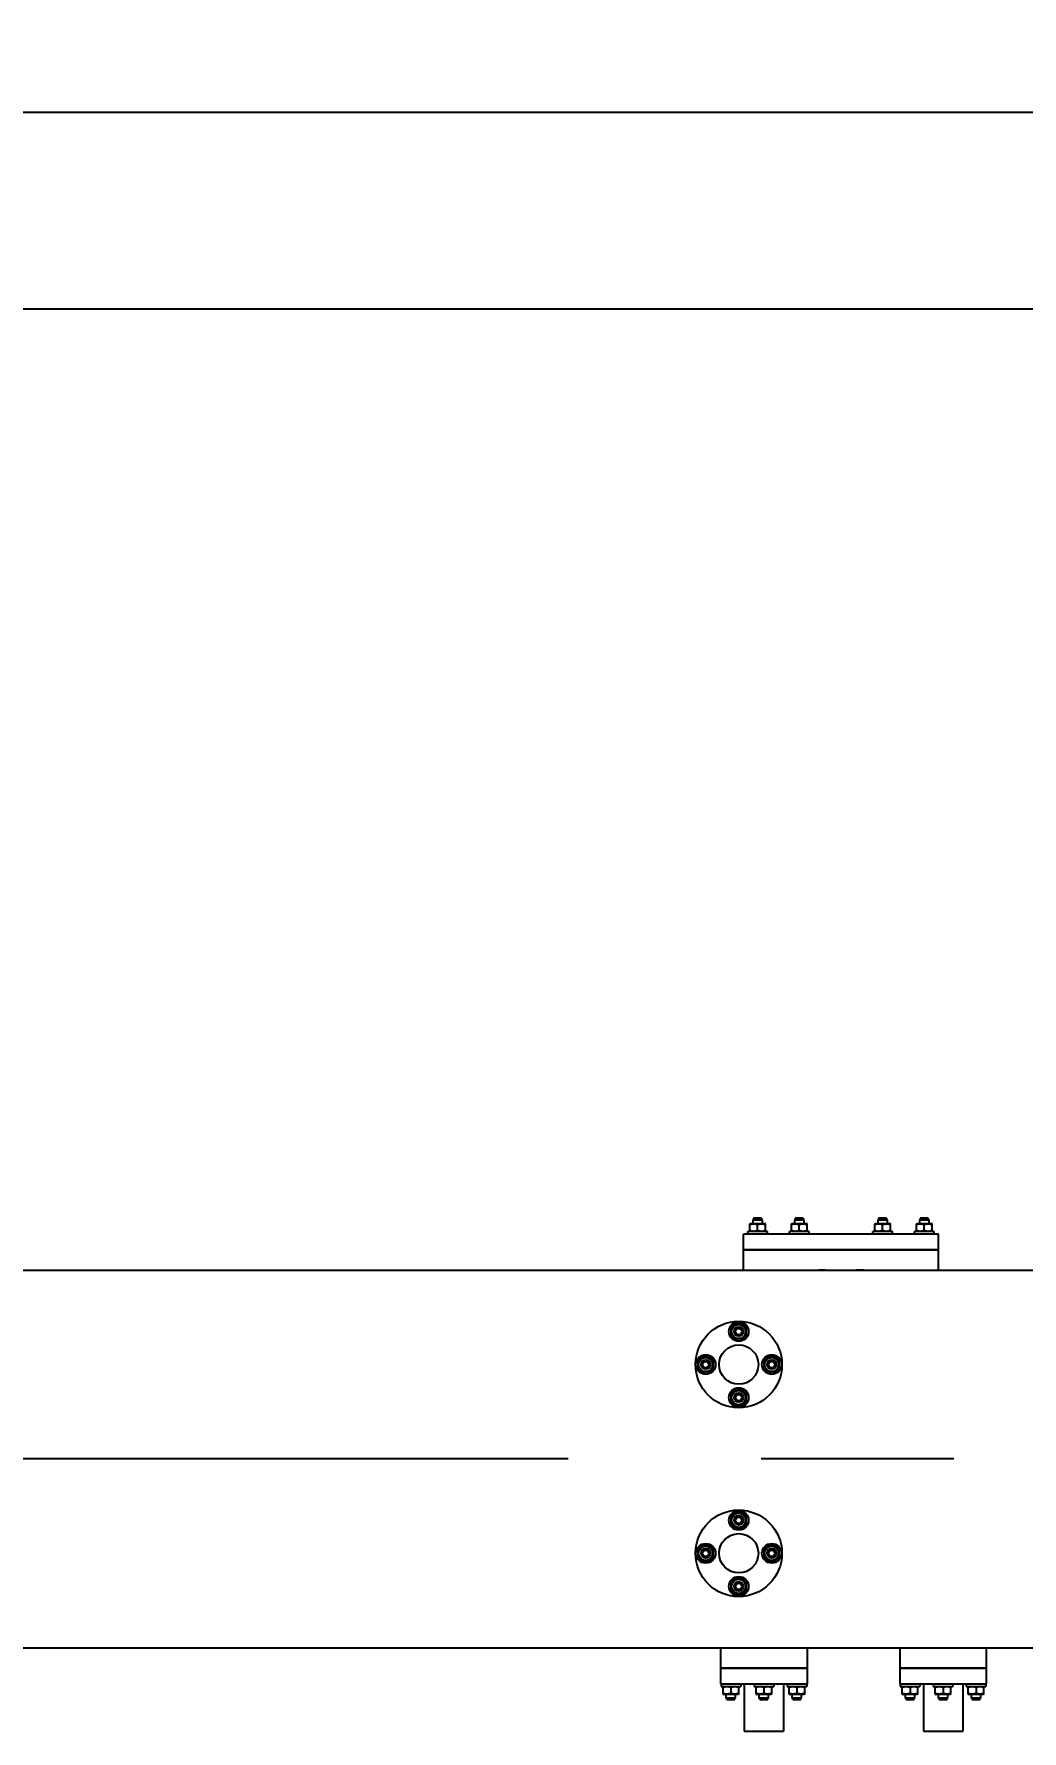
# Model space of a CAD drawing. Header units: millimetres. Extents: x 0 to 1189, y 0 to 841.
# Drawn here: x 611.87 to 637.01, y 692.27 to 735.43 of the extents above; entities that cross this region are included whole.
import ezdxf

# ---------------------------------------------------------------- set-up
doc = ezdxf.new("R2010")
doc.units = ezdxf.units.MM
doc.header["$LTSCALE"] = 65.395
doc.linetypes.add('CENTER', pattern=[0.6, 0.375, -0.075, 0.075, -0.075])
doc.layers.get('0').update_dxf_attribs({"linetype": 'CONTINUOUS'})
for name, color, linetype in [('ALL_AXIS', 7, 'CONTINUOUS'), ('ALL_CHAMFER', 7, 'CONTINUOUS'), ('ALL_DIMENSIONS', 7, 'CONTINUOUS'), ('ALL_ROUND', 7, 'CONTINUOUS')]:
    doc.layers.add(name, color=color, linetype=linetype)
doc.styles.get("Standard").update_dxf_attribs({"font": 'txt', "width": 0.7})
doc.dimstyles.new('DIMSTYLE_2', dxfattribs={"dimtxt": 3.5, "dimasz": 3, "dimexe": 0.18, "dimexo": 0.0625, "dimgap": 0.09, "dimtad": 1, "dimlfac": 25, "dimdsep": 46, "dimtxsty": 'STANDARD', "dimblk": '_FILLED', "dimblk1": '_FILLED', "dimblk2": '_FILLED', "dimcen": 0.09, "dimadec": 0, "dimazin": 0, "dimtp": 2, "dimtm": 2, "dimtfac": 1, "dimtofl": 0, "dimtmove": 0, "dimatfit": 3, "dimldrblk": '_FILLED', "dimfxl": 1, "dimtolj": 1, "dimarcsym": 0})

# ---------------------------------------------------------------- blocks, each defined once
blk = doc.blocks.new('_FILLED')
at = {"color": 0, "linetype": 'BYBLOCK'}
blk.add_solid([(0, 0), (-1, 0.167), (-1, -0.167)], dxfattribs=at)
blk = doc.blocks.new('*D1')
at = {"layer": 'ALL_DIMENSIONS', "color": 2, "linetype": 'CONTINUOUS'}
for p, q in [((111.762, 705.039), (111.762, 735.427)), ((976.89, 705.039), (976.89, 735.427)), ((111.762, 733.427), (544.326, 733.427)), ((976.89, 733.427), (544.326, 733.427))]:
    blk.add_line(p, q, dxfattribs=at)
at = {"layer": 'ALL_DIMENSIONS', "color": 2, "linetype": 'CONTINUOUS', "xscale": 3, "yscale": 3, "zscale": 3, "rotation": 180}
blk.add_blockref('_FILLED', (111.762, 733.427), dxfattribs=at)
at = {"layer": 'ALL_DIMENSIONS', "color": 2, "linetype": 'CONTINUOUS', "xscale": 3, "yscale": 3, "zscale": 3}
blk.add_blockref('_FILLED', (976.89, 733.427), dxfattribs=at)
blk = doc.blocks.new('*D5')
at = {"layer": 'ALL_DIMENSIONS', "color": 2, "linetype": 'CONTINUOUS'}
for p, q in [((452.402, 694.115), (452.402, 730.427)), ((692.402, 694.115), (692.402, 730.427)), ((452.402, 728.427), (572.402, 728.427)), ((692.402, 728.427), (572.402, 728.427))]:
    blk.add_line(p, q, dxfattribs=at)
at = {"layer": 'ALL_DIMENSIONS', "color": 2, "linetype": 'CONTINUOUS', "xscale": 3, "yscale": 3, "zscale": 3, "rotation": 180}
blk.add_blockref('_FILLED', (452.402, 728.427), dxfattribs=at)
at = {"layer": 'ALL_DIMENSIONS', "color": 2, "linetype": 'CONTINUOUS', "xscale": 3, "yscale": 3, "zscale": 3}
blk.add_blockref('_FILLED', (692.402, 728.427), dxfattribs=at)

msp = doc.modelspace()

# ---------------------------------------------------------------- linework, layer by layer
at = {"color": 7, "linetype": 'CONTINUOUS'}
for p, q in [((630.38443807, 705.30712965), (630.17907908, 705.30712965)), ((631.44443807, 705.30712965), (631.23907908, 705.30712965)), ((633.56443807, 705.30712965), (633.35907908, 705.30712965)), ((634.62443807, 705.30712965), (634.41907908, 705.30712965)), ((630.08175677, 705.16758161), (630.10175857, 705.17912965)), ((630.08175857, 704.98267666), (630.08175857, 705.16758265)), ((630.10175857, 704.97112965), (630.08175857, 704.98267666)), ((630.10175996, 705.17912965), (630.46175719, 705.17912965)), ((630.28175857, 705.00053994), (630.28175857, 705.14971937)), ((630.48176038, 705.16758161), (630.46175857, 705.17912965)), ((630.46175857, 704.97112965), (630.48175857, 704.98267666)), ((630.48175857, 704.98267666), (630.48175857, 705.16758265)), ((631.14175677, 705.16758161), (631.16175857, 705.17912965)), ((631.14175857, 704.98267666), (631.14175857, 705.16758265)), ((631.16175857, 704.97112965), (631.14175857, 704.98267666)), ((631.16175996, 705.17912965), (631.52175719, 705.17912965)), ((631.34175857, 705.00053994), (631.34175857, 705.14971937)), ((631.54176038, 705.16758161), (631.52175857, 705.17912965)), ((631.52175857, 704.97112965), (631.54175857, 704.98267666)), ((631.54175857, 704.98267666), (631.54175857, 705.16758265)), ((633.26175677, 705.16758161), (633.28175857, 705.17912965)), ((633.26175857, 704.98267666), (633.26175857, 705.16758265)), ((633.28175857, 704.97112965), (633.26175857, 704.98267666)), ((633.28175996, 705.17912965), (633.64175719, 705.17912965)), ((633.46175857, 705.00053994), (633.46175857, 705.14971937)), ((633.66176038, 705.16758161), (633.64175857, 705.17912965)), ((633.64175857, 704.97112965), (633.66175857, 704.98267666)), ((633.66175857, 704.98267666), (633.66175857, 705.16758265)), ((634.32175677, 705.16758161), (634.34175857, 705.17912965)), ((634.32175857, 704.98267666), (634.32175857, 705.16758265)), ((634.34175857, 704.97112965), (634.32175857, 704.98267666)), ((634.34175996, 705.17912965), (634.70175719, 705.17912965)), ((634.52175857, 705.00053994), (634.52175857, 705.14971937)), ((634.72176038, 705.16758161), (634.70175857, 705.17912965)), ((634.70175857, 704.97112965), (634.72175857, 704.98267666)), ((634.72175857, 704.98267666), (634.72175857, 705.16758265)), ((629.92177878, 704.50712965), (634.88173837, 704.50712965)), ((594.29582779, 703.98712965), (630.50768936, 703.98712965)), ((634.29582779, 703.98712965), (665.56175857, 703.98712965)), ((629.80175857, 702.65806976), (629.60175857, 702.54259971)), ((630.00175857, 702.54259971), (629.80175857, 702.65806976)), ((629.60175857, 702.54259971), (629.60175857, 702.3116596)), ((629.60175857, 702.3116596), (629.80175857, 702.19618955)), ((629.80175857, 702.19618955), (630.00175857, 702.3116596)), ((630.00175857, 702.3116596), (630.00175857, 702.54259971)), ((628.96175857, 701.81806976), (628.76175857, 701.70259971)), ((629.16175857, 701.70259971), (628.96175857, 701.81806976)), ((630.64175857, 701.81806976), (630.44175857, 701.70259971)), ((630.84175857, 701.70259971), (630.64175857, 701.81806976)), ((628.76175857, 701.70259971), (628.76175857, 701.4716596)), ((628.76175857, 701.4716596), (628.96175857, 701.35618955)), ((628.96175857, 701.35618955), (629.16175857, 701.4716596)), ((629.16175857, 701.4716596), (629.16175857, 701.70259971)), ((630.44175857, 701.70259971), (630.44175857, 701.4716596)), ((630.44175857, 701.4716596), (630.64175857, 701.35618955)), ((630.64175857, 701.35618955), (630.84175857, 701.4716596)), ((630.84175857, 701.4716596), (630.84175857, 701.70259971)), ((629.80175857, 700.97806976), (629.60175857, 700.86259971)), ((630.00175857, 700.86259971), (629.80175857, 700.97806976)), ((629.60175857, 700.86259971), (629.60175857, 700.6316596)), ((629.60175857, 700.6316596), (629.80175857, 700.51618955)), ((629.80175857, 700.51618955), (630.00175857, 700.6316596)), ((630.00175857, 700.6316596), (630.00175857, 700.86259971)), ((629.80175857, 697.85806976), (629.60175857, 697.74259971)), ((629.60175857, 697.74259971), (629.60175857, 697.5116596)), ((629.60175857, 697.5116596), (629.80175857, 697.39618955)), ((630.00175857, 697.74259971), (629.80175857, 697.85806976)), ((629.80175857, 697.39618955), (630.00175857, 697.5116596)), ((630.00175857, 697.5116596), (630.00175857, 697.74259971)), ((628.96175857, 697.01806976), (628.76175857, 696.90259971)), ((628.76175857, 696.90259971), (628.76175857, 696.6716596)), ((628.76175857, 696.6716596), (628.96175857, 696.55618955)), ((629.16175857, 696.90259971), (628.96175857, 697.01806976)), ((628.96175857, 696.55618955), (629.16175857, 696.6716596)), ((629.16175857, 696.6716596), (629.16175857, 696.90259971)), ((630.64175857, 697.01806976), (630.44175857, 696.90259971)), ((630.44175857, 696.90259971), (630.44175857, 696.6716596)), ((630.44175857, 696.6716596), (630.64175857, 696.55618955)), ((630.84175857, 696.90259971), (630.64175857, 697.01806976)), ((630.64175857, 696.55618955), (630.84175857, 696.6716596)), ((630.84175857, 696.6716596), (630.84175857, 696.90259971)), ((629.80175857, 696.17806976), (629.60175857, 696.06259971)), ((630.00175857, 696.06259971), (629.80175857, 696.17806976)), ((629.60175857, 696.06259971), (629.60175857, 695.8316596)), ((629.60175857, 695.8316596), (629.80175857, 695.71618955)), ((629.80175857, 695.71618955), (630.00175857, 695.8316596)), ((630.00175857, 695.8316596), (630.00175857, 696.06259971)), ((631.54174961, 693.86712965), (629.34176753, 693.86712965)), ((636.10174961, 693.86712965), (633.90176753, 693.86712965)), ((629.40175677, 693.2066777), (629.42175857, 693.19512965)), ((629.42175857, 693.40312965), (629.40175857, 693.39158265)), ((629.40175857, 693.20667666), (629.40175857, 693.39158265)), ((629.78175719, 693.19512965), (629.42175996, 693.19512965)), ((629.60175857, 693.37371937), (629.60175857, 693.22453994)), ((629.78175857, 693.40312965), (629.80175857, 693.39158265)), ((629.80176038, 693.2066777), (629.78175857, 693.19512965)), ((629.80175857, 693.20667666), (629.80175857, 693.39158265)), ((630.24175677, 693.2066777), (630.26175857, 693.19512965)), ((630.26175857, 693.40312965), (630.24175857, 693.39158265)), ((630.24175857, 693.20667666), (630.24175857, 693.39158265)), ((630.62175719, 693.19512965), (630.26175996, 693.19512965)), ((630.44175857, 693.37371937), (630.44175857, 693.22453994)), ((630.62175857, 693.40312965), (630.64175857, 693.39158265)), ((630.64176038, 693.2066777), (630.62175857, 693.19512965)), ((630.64175857, 693.20667666), (630.64175857, 693.39158265)), ((631.08175677, 693.2066777), (631.10175857, 693.19512965)), ((631.10175857, 693.40312965), (631.08175857, 693.39158265)), ((631.08175857, 693.20667666), (631.08175857, 693.39158265)), ((631.46175719, 693.19512965), (631.10175996, 693.19512965)), ((631.28175857, 693.37371937), (631.28175857, 693.22453994)), ((631.46175857, 693.40312965), (631.48175857, 693.39158265)), ((631.48176038, 693.2066777), (631.46175857, 693.19512965)), ((631.48175857, 693.20667666), (631.48175857, 693.39158265)), ((633.96175677, 693.2066777), (633.98175857, 693.19512965)), ((633.98175857, 693.40312965), (633.96175857, 693.39158265)), ((633.96175857, 693.20667666), (633.96175857, 693.39158265)), ((634.34175719, 693.19512965), (633.98175996, 693.19512965)), ((634.16175857, 693.37371937), (634.16175857, 693.22453994)), ((634.34175857, 693.40312965), (634.36175857, 693.39158265)), ((634.36176038, 693.2066777), (634.34175857, 693.19512965)), ((634.36175857, 693.20667666), (634.36175857, 693.39158265)), ((634.80175677, 693.2066777), (634.82175857, 693.19512965)), ((634.82175857, 693.40312965), (634.80175857, 693.39158265)), ((634.80175857, 693.20667666), (634.80175857, 693.39158265)), ((635.18175719, 693.19512965), (634.82175996, 693.19512965)), ((635.00175857, 693.37371937), (635.00175857, 693.22453994)), ((635.18175857, 693.40312965), (635.20175857, 693.39158265)), ((635.20176038, 693.2066777), (635.18175857, 693.19512965)), ((635.20175857, 693.20667666), (635.20175857, 693.39158265)), ((635.64175677, 693.2066777), (635.66175857, 693.19512965)), ((635.66175857, 693.40312965), (635.64175857, 693.39158265)), ((635.64175857, 693.20667666), (635.64175857, 693.39158265)), ((636.02175719, 693.19512965), (635.66175996, 693.19512965)), ((635.84175857, 693.37371937), (635.84175857, 693.22453994)), ((636.02175857, 693.40312965), (636.04175857, 693.39158265)), ((636.04176038, 693.2066777), (636.02175857, 693.19512965)), ((636.04175857, 693.20667666), (636.04175857, 693.39158265)), ((629.49907908, 693.06712965), (629.70443807, 693.06712965)), ((630.33907908, 693.06712965), (630.54443807, 693.06712965)), ((631.17907908, 693.06712965), (631.38443807, 693.06712965)), ((634.05907908, 693.06712965), (634.26443807, 693.06712965)), ((634.89907908, 693.06712965), (635.10443807, 693.06712965)), ((635.73907908, 693.06712965), (635.94443807, 693.06712965))]:
    msp.add_line(p, q, dxfattribs=at)
at = {"color": 2, "linetype": 'CONTINUOUS'}
for p, q in [((630.17907908, 705.30712965), (630.17907908, 705.28445016)), ((630.38443807, 705.30712965), (630.38443807, 705.28445016)), ((631.23907908, 705.30712965), (631.23907908, 705.28445016)), ((631.44443807, 705.30712965), (631.44443807, 705.28445016)), ((633.35907908, 705.30712965), (633.35907908, 705.28445016)), ((633.56443807, 705.30712965), (633.56443807, 705.28445016)), ((634.41907908, 705.30712965), (634.41907908, 705.28445016)), ((634.62443807, 705.30712965), (634.62443807, 705.28445016)), ((629.49907908, 693.06712965), (629.49907908, 693.08980915)), ((629.70443807, 693.06712965), (629.70443807, 693.08980915)), ((630.33907908, 693.06712965), (630.33907908, 693.08980915)), ((630.54443807, 693.06712965), (630.54443807, 693.08980915)), ((631.17907908, 693.06712965), (631.17907908, 693.08980915)), ((631.38443807, 693.06712965), (631.38443807, 693.08980915)), ((634.05907908, 693.06712965), (634.05907908, 693.08980915)), ((634.26443807, 693.06712965), (634.26443807, 693.08980915)), ((634.89907908, 693.06712965), (634.89907908, 693.08980915)), ((635.10443807, 693.06712965), (635.10443807, 693.08980915)), ((635.73907908, 693.06712965), (635.73907908, 693.08980915)), ((635.94443807, 693.06712965), (635.94443807, 693.08980915))]:
    msp.add_line(p, q, dxfattribs=at)
at = {"color": 7, "linetype": 'CONTINUOUS'}
for points in [[(630.08175857, 705.14971937), (630.09228277, 705.15308744), (630.10262009, 705.15610057), (630.1127462, 705.15875573), (630.12273409, 705.16106201), (630.13264158, 705.16303023), (630.14248981, 705.16465218), (630.15231803, 705.16592604), (630.16212971, 705.16684352), (630.17194262, 705.16739617), (630.18175312, 705.16758265), (630.19156284, 705.16739662), (630.20137375, 705.16684454), (630.21118225, 705.16592795), (630.22100673, 705.16465522), (630.23085145, 705.16303461), (630.24075518, 705.161068), (630.25073589, 705.15876463), (630.26086033, 705.15611074), (630.27121031, 705.15309432), (630.28175857, 705.14971937)], [(630.08175857, 705.00053994), (630.09489992, 704.9963781), (630.10776974, 704.99277084), (630.12032232, 704.98972203), (630.13269478, 704.98722004), (630.14500562, 704.98524766), (630.15726493, 704.98382553), (630.16952502, 704.98296692), (630.18177772, 704.98267666), (630.19402996, 704.98296869), (630.20628868, 704.98382893), (630.21854608, 704.98525248), (630.2308534, 704.98722568), (630.24321917, 704.98972739), (630.25576371, 704.99277511), (630.26862557, 704.9963806), (630.28175857, 705.00053994)], [(630.28175857, 705.14971937), (630.29345671, 705.15344537), (630.30492562, 705.15673159), (630.31613046, 705.15957397), (630.32717573, 705.1619847), (630.33814885, 705.16397936), (630.34906613, 705.16554375), (630.35997342, 705.16667171), (630.37086945, 705.16735468), (630.38176964, 705.16758069), (630.39266971, 705.16735376), (630.4035655, 705.16666988), (630.41447202, 705.16554115), (630.42538761, 705.16397621), (630.43635807, 705.16198136), (630.44739919, 705.15957105), (630.45859944, 705.15672945), (630.47006428, 705.15344418), (630.48175857, 705.14971937)], [(630.28175857, 705.00053994), (630.29489992, 704.9963781), (630.30776974, 704.99277084), (630.32032232, 704.98972203), (630.33269478, 704.98722004), (630.34500562, 704.98524766), (630.35726493, 704.98382553), (630.36952502, 704.98296692), (630.38177772, 704.98267666), (630.39402996, 704.98296869), (630.40628868, 704.98382893), (630.41854608, 704.98525248), (630.4308534, 704.98722568), (630.44321917, 704.98972739), (630.45576371, 704.99277511), (630.46862557, 704.9963806), (630.48175857, 705.00053994)], [(631.14175857, 705.14971937), (631.15228277, 705.15308744), (631.16262009, 705.15610057), (631.1727462, 705.15875573), (631.18273409, 705.16106201), (631.19264158, 705.16303023), (631.20248981, 705.16465218), (631.21231803, 705.16592604), (631.22212971, 705.16684352), (631.23194262, 705.16739617), (631.24175312, 705.16758265), (631.25156284, 705.16739662), (631.26137375, 705.16684454), (631.27118225, 705.16592795), (631.28100673, 705.16465522), (631.29085145, 705.16303461), (631.30075518, 705.161068), (631.31073589, 705.15876463), (631.32086033, 705.15611074), (631.33121031, 705.15309432), (631.34175857, 705.14971937)], [(631.14175857, 705.00053994), (631.15489992, 704.9963781), (631.16776974, 704.99277084), (631.18032232, 704.98972203), (631.19269478, 704.98722004), (631.20500562, 704.98524766), (631.21726493, 704.98382553), (631.22952502, 704.98296692), (631.24177772, 704.98267666), (631.25402996, 704.98296869), (631.26628868, 704.98382893), (631.27854608, 704.98525248), (631.2908534, 704.98722568), (631.30321917, 704.98972739), (631.31576371, 704.99277511), (631.32862557, 704.9963806), (631.34175857, 705.00053994)], [(631.34175857, 705.14971937), (631.35345671, 705.15344537), (631.36492562, 705.15673159), (631.37613046, 705.15957397), (631.38717573, 705.1619847), (631.39814885, 705.16397936), (631.40906613, 705.16554375), (631.41997342, 705.16667171), (631.43086945, 705.16735468), (631.44176964, 705.16758069), (631.45266971, 705.16735376), (631.4635655, 705.16666988), (631.47447202, 705.16554115), (631.48538761, 705.16397621), (631.49635807, 705.16198136), (631.50739919, 705.15957105), (631.51859944, 705.15672945), (631.53006428, 705.15344418), (631.54175857, 705.14971937)], [(631.34175857, 705.00053994), (631.35489992, 704.9963781), (631.36776974, 704.99277084), (631.38032232, 704.98972203), (631.39269478, 704.98722004), (631.40500562, 704.98524766), (631.41726493, 704.98382553), (631.42952502, 704.98296692), (631.44177772, 704.98267666), (631.45402996, 704.98296869), (631.46628868, 704.98382893), (631.47854608, 704.98525248), (631.4908534, 704.98722568), (631.50321917, 704.98972739), (631.51576371, 704.99277511), (631.52862557, 704.9963806), (631.54175857, 705.00053994)], [(633.26175857, 705.14971937), (633.27228277, 705.15308744), (633.28262009, 705.15610057), (633.2927462, 705.15875573), (633.30273409, 705.16106201), (633.31264158, 705.16303023), (633.32248981, 705.16465218), (633.33231803, 705.16592604), (633.34212971, 705.16684352), (633.35194262, 705.16739617), (633.36175312, 705.16758265), (633.37156284, 705.16739662), (633.38137375, 705.16684454), (633.39118225, 705.16592795), (633.40100673, 705.16465522), (633.41085145, 705.16303461), (633.42075518, 705.161068), (633.43073589, 705.15876463), (633.44086033, 705.15611074), (633.45121031, 705.15309432), (633.46175857, 705.14971937)], [(633.26175857, 705.00053994), (633.27489992, 704.9963781), (633.28776974, 704.99277084), (633.30032232, 704.98972203), (633.31269478, 704.98722004), (633.32500562, 704.98524766), (633.33726493, 704.98382553), (633.34952502, 704.98296692), (633.36177772, 704.98267666), (633.37402996, 704.98296869), (633.38628868, 704.98382893), (633.39854608, 704.98525248), (633.4108534, 704.98722568), (633.42321917, 704.98972739), (633.43576371, 704.99277511), (633.44862557, 704.9963806), (633.46175857, 705.00053994)], [(633.46175857, 705.14971937), (633.47345671, 705.15344537), (633.48492562, 705.15673159), (633.49613046, 705.15957397), (633.50717573, 705.1619847), (633.51814885, 705.16397936), (633.52906613, 705.16554375), (633.53997342, 705.16667171), (633.55086945, 705.16735468), (633.56176964, 705.16758069), (633.57266971, 705.16735376), (633.5835655, 705.16666988), (633.59447202, 705.16554115), (633.60538761, 705.16397621), (633.61635807, 705.16198136), (633.62739919, 705.15957105), (633.63859944, 705.15672945), (633.65006428, 705.15344418), (633.66175857, 705.14971937)], [(633.46175857, 705.00053994), (633.47489992, 704.9963781), (633.48776974, 704.99277084), (633.50032232, 704.98972203), (633.51269478, 704.98722004), (633.52500562, 704.98524766), (633.53726493, 704.98382553), (633.54952502, 704.98296692), (633.56177772, 704.98267666), (633.57402996, 704.98296869), (633.58628868, 704.98382893), (633.59854608, 704.98525248), (633.6108534, 704.98722568), (633.62321917, 704.98972739), (633.63576371, 704.99277511), (633.64862557, 704.9963806), (633.66175857, 705.00053994)], [(634.32175857, 705.14971937), (634.33228277, 705.15308744), (634.34262009, 705.15610057), (634.3527462, 705.15875573), (634.36273409, 705.16106201), (634.37264158, 705.16303023), (634.38248981, 705.16465218), (634.39231803, 705.16592604), (634.40212971, 705.16684352), (634.41194262, 705.16739617), (634.42175312, 705.16758265), (634.43156284, 705.16739662), (634.44137375, 705.16684454), (634.45118225, 705.16592795), (634.46100673, 705.16465522), (634.47085145, 705.16303461), (634.48075518, 705.161068), (634.49073589, 705.15876463), (634.50086033, 705.15611074), (634.51121031, 705.15309432), (634.52175857, 705.14971937)], [(634.32175857, 705.00053994), (634.33489992, 704.9963781), (634.34776974, 704.99277084), (634.36032232, 704.98972203), (634.37269478, 704.98722004), (634.38500562, 704.98524766), (634.39726493, 704.98382553), (634.40952502, 704.98296692), (634.42177772, 704.98267666), (634.43402996, 704.98296869), (634.44628868, 704.98382893), (634.45854608, 704.98525248), (634.4708534, 704.98722568), (634.48321917, 704.98972739), (634.49576371, 704.99277511), (634.50862557, 704.9963806), (634.52175857, 705.00053994)], [(634.52175857, 705.14971937), (634.53345671, 705.15344537), (634.54492562, 705.15673159), (634.55613046, 705.15957397), (634.56717573, 705.1619847), (634.57814885, 705.16397936), (634.58906613, 705.16554375), (634.59997342, 705.16667171), (634.61086945, 705.16735468), (634.62176964, 705.16758069), (634.63266971, 705.16735376), (634.6435655, 705.16666988), (634.65447202, 705.16554115), (634.66538761, 705.16397621), (634.67635807, 705.16198136), (634.68739919, 705.15957105), (634.69859944, 705.15672945), (634.71006428, 705.15344418), (634.72175857, 705.14971937)], [(634.52175857, 705.00053994), (634.53489992, 704.9963781), (634.54776974, 704.99277084), (634.56032232, 704.98972203), (634.57269478, 704.98722004), (634.58500562, 704.98524766), (634.59726493, 704.98382553), (634.60952502, 704.98296692), (634.62177772, 704.98267666), (634.63402996, 704.98296869), (634.64628868, 704.98382893), (634.65854608, 704.98525248), (634.6708534, 704.98722568), (634.68321917, 704.98972739), (634.69576371, 704.99277511), (634.70862557, 704.9963806), (634.72175857, 705.00053994)], [(632.59999536, 703.9822303), (632.40083074, 703.98094426), (632.20187231, 703.9822519), (632.01164318, 703.98522479), (631.82730231, 703.98712965)], [(632.97621484, 703.98712965), (632.79084305, 703.98521296), (632.59999536, 703.9822303)], [(629.60175857, 693.37371937), (629.58861722, 693.37788121), (629.57574741, 693.38148847), (629.56319482, 693.38453728), (629.55082237, 693.38703927), (629.53851153, 693.38901164), (629.52625222, 693.39043378), (629.51399213, 693.39129239), (629.50173943, 693.39158265), (629.48948719, 693.39129061), (629.47722847, 693.39043037), (629.46497107, 693.38900682), (629.45266375, 693.38703362), (629.44029798, 693.38453192), (629.42775344, 693.3814842), (629.41489158, 693.37787871), (629.40175857, 693.37371937)], [(629.60175857, 693.22453994), (629.59006044, 693.22081394), (629.57859153, 693.21752772), (629.56738669, 693.21468534), (629.55634142, 693.21227461), (629.5453683, 693.21027995), (629.53445102, 693.20871556), (629.52354373, 693.20758759), (629.5126477, 693.20690463), (629.50174751, 693.20667862), (629.49084744, 693.20690555), (629.47995165, 693.20758942), (629.46904513, 693.20871815), (629.45812954, 693.21028309), (629.44715907, 693.21227794), (629.43611796, 693.21468826), (629.42491771, 693.21752986), (629.41345286, 693.22081513), (629.40175857, 693.22453994)], [(629.80175857, 693.37371937), (629.78861722, 693.37788121), (629.77574741, 693.38148847), (629.76319482, 693.38453728), (629.75082237, 693.38703927), (629.73851153, 693.38901164), (629.72625222, 693.39043378), (629.71399213, 693.39129239), (629.70173943, 693.39158265), (629.68948719, 693.39129061), (629.67722847, 693.39043037), (629.66497107, 693.38900682), (629.65266375, 693.38703362), (629.64029798, 693.38453192), (629.62775344, 693.3814842), (629.61489158, 693.37787871), (629.60175857, 693.37371937)], [(629.80175857, 693.22453994), (629.79123438, 693.22117187), (629.78089706, 693.21815874), (629.77077095, 693.21550358), (629.76078306, 693.2131973), (629.75087557, 693.21122908), (629.74102733, 693.20960712), (629.73119912, 693.20833326), (629.72138744, 693.20741579), (629.71157453, 693.20686313), (629.70176403, 693.20667666), (629.69195431, 693.20686268), (629.6821434, 693.20741476), (629.6723349, 693.20833135), (629.66251042, 693.20960408), (629.6526657, 693.2112247), (629.64276196, 693.2131913), (629.63278125, 693.21549467), (629.62265682, 693.21814856), (629.61230684, 693.22116499), (629.60175857, 693.22453994)], [(630.44175857, 693.37371937), (630.42861722, 693.37788121), (630.41574741, 693.38148847), (630.40319482, 693.38453728), (630.39082237, 693.38703927), (630.37851153, 693.38901164), (630.36625222, 693.39043378), (630.35399213, 693.39129239), (630.34173943, 693.39158265), (630.32948719, 693.39129061), (630.31722847, 693.39043037), (630.30497107, 693.38900682), (630.29266375, 693.38703362), (630.28029798, 693.38453192), (630.26775344, 693.3814842), (630.25489158, 693.37787871), (630.24175857, 693.37371937)], [(630.44175857, 693.22453994), (630.43006044, 693.22081394), (630.41859153, 693.21752772), (630.40738669, 693.21468534), (630.39634142, 693.21227461), (630.3853683, 693.21027995), (630.37445102, 693.20871556), (630.36354373, 693.20758759), (630.3526477, 693.20690463), (630.34174751, 693.20667862), (630.33084744, 693.20690555), (630.31995165, 693.20758942), (630.30904513, 693.20871815), (630.29812954, 693.21028309), (630.28715907, 693.21227794), (630.27611796, 693.21468826), (630.26491771, 693.21752986), (630.25345286, 693.22081513), (630.24175857, 693.22453994)], [(630.64175857, 693.37371937), (630.62861722, 693.37788121), (630.61574741, 693.38148847), (630.60319482, 693.38453728), (630.59082237, 693.38703927), (630.57851153, 693.38901164), (630.56625222, 693.39043378), (630.55399213, 693.39129239), (630.54173943, 693.39158265), (630.52948719, 693.39129061), (630.51722847, 693.39043037), (630.50497107, 693.38900682), (630.49266375, 693.38703362), (630.48029798, 693.38453192), (630.46775344, 693.3814842), (630.45489158, 693.37787871), (630.44175857, 693.37371937)], [(630.64175857, 693.22453994), (630.63123438, 693.22117187), (630.62089706, 693.21815874), (630.61077095, 693.21550358), (630.60078306, 693.2131973), (630.59087557, 693.21122908), (630.58102733, 693.20960712), (630.57119912, 693.20833326), (630.56138744, 693.20741579), (630.55157453, 693.20686313), (630.54176403, 693.20667666), (630.53195431, 693.20686268), (630.5221434, 693.20741476), (630.5123349, 693.20833135), (630.50251042, 693.20960408), (630.4926657, 693.2112247), (630.48276196, 693.2131913), (630.47278125, 693.21549467), (630.46265682, 693.21814856), (630.45230684, 693.22116499), (630.44175857, 693.22453994)], [(631.28175857, 693.37371937), (631.26861722, 693.37788121), (631.25574741, 693.38148847), (631.24319482, 693.38453728), (631.23082237, 693.38703927), (631.21851153, 693.38901164), (631.20625222, 693.39043378), (631.19399213, 693.39129239), (631.18173943, 693.39158265), (631.16948719, 693.39129061), (631.15722847, 693.39043037), (631.14497107, 693.38900682), (631.13266375, 693.38703362), (631.12029798, 693.38453192), (631.10775344, 693.3814842), (631.09489158, 693.37787871), (631.08175857, 693.37371937)], [(631.28175857, 693.22453994), (631.27006044, 693.22081394), (631.25859153, 693.21752772), (631.24738669, 693.21468534), (631.23634142, 693.21227461), (631.2253683, 693.21027995), (631.21445102, 693.20871556), (631.20354373, 693.20758759), (631.1926477, 693.20690463), (631.18174751, 693.20667862), (631.17084744, 693.20690555), (631.15995165, 693.20758942), (631.14904513, 693.20871815), (631.13812954, 693.21028309), (631.12715907, 693.21227794), (631.11611796, 693.21468826), (631.10491771, 693.21752986), (631.09345286, 693.22081513), (631.08175857, 693.22453994)], [(631.48175857, 693.37371937), (631.46861722, 693.37788121), (631.45574741, 693.38148847), (631.44319482, 693.38453728), (631.43082237, 693.38703927), (631.41851153, 693.38901164), (631.40625222, 693.39043378), (631.39399213, 693.39129239), (631.38173943, 693.39158265), (631.36948719, 693.39129061), (631.35722847, 693.39043037), (631.34497107, 693.38900682), (631.33266375, 693.38703362), (631.32029798, 693.38453192), (631.30775344, 693.3814842), (631.29489158, 693.37787871), (631.28175857, 693.37371937)], [(631.48175857, 693.22453994), (631.47123438, 693.22117187), (631.46089706, 693.21815874), (631.45077095, 693.21550358), (631.44078306, 693.2131973), (631.43087557, 693.21122908), (631.42102733, 693.20960712), (631.41119912, 693.20833326), (631.40138744, 693.20741579), (631.39157453, 693.20686313), (631.38176403, 693.20667666), (631.37195431, 693.20686268), (631.3621434, 693.20741476), (631.3523349, 693.20833135), (631.34251042, 693.20960408), (631.3326657, 693.2112247), (631.32276196, 693.2131913), (631.31278125, 693.21549467), (631.30265682, 693.21814856), (631.29230684, 693.22116499), (631.28175857, 693.22453994)], [(634.16175857, 693.37371937), (634.14861722, 693.37788121), (634.13574741, 693.38148847), (634.12319482, 693.38453728), (634.11082237, 693.38703927), (634.09851153, 693.38901164), (634.08625222, 693.39043378), (634.07399213, 693.39129239), (634.06173943, 693.39158265), (634.04948719, 693.39129061), (634.03722847, 693.39043037), (634.02497107, 693.38900682), (634.01266375, 693.38703362), (634.00029798, 693.38453192), (633.98775344, 693.3814842), (633.97489158, 693.37787871), (633.96175857, 693.37371937)], [(634.16175857, 693.22453994), (634.15006044, 693.22081394), (634.13859153, 693.21752772), (634.12738669, 693.21468534), (634.11634142, 693.21227461), (634.1053683, 693.21027995), (634.09445102, 693.20871556), (634.08354373, 693.20758759), (634.0726477, 693.20690463), (634.06174751, 693.20667862), (634.05084744, 693.20690555), (634.03995165, 693.20758942), (634.02904513, 693.20871815), (634.01812954, 693.21028309), (634.00715907, 693.21227794), (633.99611796, 693.21468826), (633.98491771, 693.21752986), (633.97345286, 693.22081513), (633.96175857, 693.22453994)], [(634.36175857, 693.37371937), (634.34861722, 693.37788121), (634.33574741, 693.38148847), (634.32319482, 693.38453728), (634.31082237, 693.38703927), (634.29851153, 693.38901164), (634.28625222, 693.39043378), (634.27399213, 693.39129239), (634.26173943, 693.39158265), (634.24948719, 693.39129061), (634.23722847, 693.39043037), (634.22497107, 693.38900682), (634.21266375, 693.38703362), (634.20029798, 693.38453192), (634.18775344, 693.3814842), (634.17489158, 693.37787871), (634.16175857, 693.37371937)], [(634.36175857, 693.22453994), (634.35123438, 693.22117187), (634.34089706, 693.21815874), (634.33077095, 693.21550358), (634.32078306, 693.2131973), (634.31087557, 693.21122908), (634.30102733, 693.20960712), (634.29119912, 693.20833326), (634.28138744, 693.20741579), (634.27157453, 693.20686313), (634.26176403, 693.20667666), (634.25195431, 693.20686268), (634.2421434, 693.20741476), (634.2323349, 693.20833135), (634.22251042, 693.20960408), (634.2126657, 693.2112247), (634.20276196, 693.2131913), (634.19278125, 693.21549467), (634.18265682, 693.21814856), (634.17230684, 693.22116499), (634.16175857, 693.22453994)], [(635.00175857, 693.37371937), (634.98861722, 693.37788121), (634.97574741, 693.38148847), (634.96319482, 693.38453728), (634.95082237, 693.38703927), (634.93851153, 693.38901164), (634.92625222, 693.39043378), (634.91399213, 693.39129239), (634.90173943, 693.39158265), (634.88948719, 693.39129061), (634.87722847, 693.39043037), (634.86497107, 693.38900682), (634.85266375, 693.38703362), (634.84029798, 693.38453192), (634.82775344, 693.3814842), (634.81489158, 693.37787871), (634.80175857, 693.37371937)], [(635.00175857, 693.22453994), (634.99006044, 693.22081394), (634.97859153, 693.21752772), (634.96738669, 693.21468534), (634.95634142, 693.21227461), (634.9453683, 693.21027995), (634.93445102, 693.20871556), (634.92354373, 693.20758759), (634.9126477, 693.20690463), (634.90174751, 693.20667862), (634.89084744, 693.20690555), (634.87995165, 693.20758942), (634.86904513, 693.20871815), (634.85812954, 693.21028309), (634.84715907, 693.21227794), (634.83611796, 693.21468826), (634.82491771, 693.21752986), (634.81345286, 693.22081513), (634.80175857, 693.22453994)], [(635.20175857, 693.37371937), (635.18861722, 693.37788121), (635.17574741, 693.38148847), (635.16319482, 693.38453728), (635.15082237, 693.38703927), (635.13851153, 693.38901164), (635.12625222, 693.39043378), (635.11399213, 693.39129239), (635.10173943, 693.39158265), (635.08948719, 693.39129061), (635.07722847, 693.39043037), (635.06497107, 693.38900682), (635.05266375, 693.38703362), (635.04029798, 693.38453192), (635.02775344, 693.3814842), (635.01489158, 693.37787871), (635.00175857, 693.37371937)], [(635.20175857, 693.22453994), (635.19123438, 693.22117187), (635.18089706, 693.21815874), (635.17077095, 693.21550358), (635.16078306, 693.2131973), (635.15087557, 693.21122908), (635.14102733, 693.20960712), (635.13119912, 693.20833326), (635.12138744, 693.20741579), (635.11157453, 693.20686313), (635.10176403, 693.20667666), (635.09195431, 693.20686268), (635.0821434, 693.20741476), (635.0723349, 693.20833135), (635.06251042, 693.20960408), (635.0526657, 693.2112247), (635.04276196, 693.2131913), (635.03278125, 693.21549467), (635.02265682, 693.21814856), (635.01230684, 693.22116499), (635.00175857, 693.22453994)], [(635.84175857, 693.37371937), (635.82861722, 693.37788121), (635.81574741, 693.38148847), (635.80319482, 693.38453728), (635.79082237, 693.38703927), (635.77851153, 693.38901164), (635.76625222, 693.39043378), (635.75399213, 693.39129239), (635.74173943, 693.39158265), (635.72948719, 693.39129061), (635.71722847, 693.39043037), (635.70497107, 693.38900682), (635.69266375, 693.38703362), (635.68029798, 693.38453192), (635.66775344, 693.3814842), (635.65489158, 693.37787871), (635.64175857, 693.37371937)], [(635.84175857, 693.22453994), (635.83006044, 693.22081394), (635.81859153, 693.21752772), (635.80738669, 693.21468534), (635.79634142, 693.21227461), (635.7853683, 693.21027995), (635.77445102, 693.20871556), (635.76354373, 693.20758759), (635.7526477, 693.20690463), (635.74174751, 693.20667862), (635.73084744, 693.20690555), (635.71995165, 693.20758942), (635.70904513, 693.20871815), (635.69812954, 693.21028309), (635.68715907, 693.21227794), (635.67611796, 693.21468826), (635.66491771, 693.21752986), (635.65345286, 693.22081513), (635.64175857, 693.22453994)], [(636.04175857, 693.37371937), (636.02861722, 693.37788121), (636.01574741, 693.38148847), (636.00319482, 693.38453728), (635.99082237, 693.38703927), (635.97851153, 693.38901164), (635.96625222, 693.39043378), (635.95399213, 693.39129239), (635.94173943, 693.39158265), (635.92948719, 693.39129061), (635.91722847, 693.39043037), (635.90497107, 693.38900682), (635.89266375, 693.38703362), (635.88029798, 693.38453192), (635.86775344, 693.3814842), (635.85489158, 693.37787871), (635.84175857, 693.37371937)], [(636.04175857, 693.22453994), (636.03123438, 693.22117187), (636.02089706, 693.21815874), (636.01077095, 693.21550358), (636.00078306, 693.2131973), (635.99087557, 693.21122908), (635.98102733, 693.20960712), (635.97119912, 693.20833326), (635.96138744, 693.20741579), (635.95157453, 693.20686313), (635.94176403, 693.20667666), (635.93195431, 693.20686268), (635.9221434, 693.20741476), (635.9123349, 693.20833135), (635.90251042, 693.20960408), (635.8926657, 693.2112247), (635.88276196, 693.2131913), (635.87278125, 693.21549467), (635.86265682, 693.21814856), (635.85230684, 693.22116499), (635.84175857, 693.22453994)]]:
    msp.add_lwpolyline(points, dxfattribs=at)
for centre in [(629.80175857, 702.42712965), (628.96175857, 701.58712965), (630.64175857, 701.58712965), (629.80175857, 700.74712965), (629.80175857, 697.62712965), (628.96175857, 696.78712965), (630.64175857, 696.78712965), (629.80175857, 695.94712965)]:
    msp.add_circle(centre, 0.18, dxfattribs=at)
at = {"color": 2, "linetype": 'CONTINUOUS'}
for centre in [(629.80175857, 702.42712965), (628.96175857, 701.58712965), (630.64175857, 701.58712965), (629.80175857, 700.74712965), (629.80175857, 697.62712965), (628.96175857, 696.78712965), (630.64175857, 696.78712965), (629.80175857, 695.94712965)]:
    msp.add_arc(centre, 0.10267949, 255, 195, dxfattribs=at)
at = {"layer": 'ALL_AXIS', "color": 7, "linetype": 'CONTINUOUS'}
for p, q in [((630.16175857, 705.26712965), (630.16175857, 705.17912965)), ((630.40175857, 705.26712965), (630.40175857, 705.17912965)), ((631.22175857, 705.26712965), (631.22175857, 705.17912965)), ((631.46175857, 705.26712965), (631.46175857, 705.17912965)), ((633.34175857, 705.26712965), (633.34175857, 705.17912965)), ((633.58175857, 705.26712965), (633.58175857, 705.17912965)), ((634.40175857, 705.26712965), (634.40175857, 705.17912965)), ((634.64175857, 705.26712965), (634.64175857, 705.17912965)), ((634.88175857, 704.90712965), (629.92175857, 704.90712965)), ((629.92175857, 703.98712965), (629.92175857, 704.90712965)), ((630.53175857, 704.97112965), (630.03175857, 704.97112965)), ((630.03175857, 704.90712965), (630.03175857, 704.97112965)), ((630.10175857, 704.97112965), (630.08175857, 704.98267666)), ((630.46175857, 704.97112965), (630.48175857, 704.98267666)), ((630.53175857, 704.90712965), (630.53175857, 704.97112965)), ((631.59175857, 704.97112965), (631.09175857, 704.97112965)), ((631.09175857, 704.90712965), (631.09175857, 704.97112965)), ((631.16175857, 704.97112965), (631.14175857, 704.98267666)), ((631.52175857, 704.97112965), (631.54175857, 704.98267666)), ((631.59175857, 704.90712965), (631.59175857, 704.97112965)), ((633.71175857, 704.97112965), (633.21175857, 704.97112965)), ((633.21175857, 704.90712965), (633.21175857, 704.97112965)), ((633.28175857, 704.97112965), (633.26175857, 704.98267666)), ((633.64175857, 704.97112965), (633.66175857, 704.98267666)), ((633.71175857, 704.90712965), (633.71175857, 704.97112965)), ((634.77175857, 704.97112965), (634.27175857, 704.97112965)), ((634.27175857, 704.90712965), (634.27175857, 704.97112965)), ((634.34175857, 704.97112965), (634.32175857, 704.98267666)), ((634.70175857, 704.97112965), (634.72175857, 704.98267666)), ((634.77175857, 704.90712965), (634.77175857, 704.97112965)), ((634.88175857, 703.98712965), (634.88175857, 704.90712965)), ((634.88175857, 704.50712965), (629.92175857, 704.50712965)), ((630.50768936, 703.98712965), (634.29582779, 703.98712965)), ((629.34175857, 694.38712965), (629.34175857, 693.46712965)), ((631.54175857, 694.38712965), (631.54175857, 693.46712965)), ((633.90175857, 694.38712965), (633.90175857, 693.46712965)), ((636.10175857, 694.38712965), (636.10175857, 693.46712965)), ((629.34175857, 693.86712965), (631.54175857, 693.86712965)), ((633.90175857, 693.86712965), (636.10175857, 693.86712965)), ((629.34175857, 693.46712965), (631.54175857, 693.46712965)), ((629.35175857, 693.46712965), (629.35175857, 693.40312965)), ((629.35175857, 693.40312965), (629.85175857, 693.40312965)), ((629.42175857, 693.40312965), (629.40175857, 693.39158265)), ((629.48175857, 693.10712965), (629.48175857, 693.19512965)), ((629.72175857, 693.10712965), (629.72175857, 693.19512965)), ((629.78175857, 693.40312965), (629.80175857, 693.39158265)), ((629.85175857, 693.46712965), (629.85175857, 693.40312965)), ((629.94175857, 693.46712965), (629.94175857, 692.26712965)), ((630.19175857, 693.46712965), (630.19175857, 693.40312965)), ((630.19175857, 693.40312965), (630.69175857, 693.40312965)), ((630.26175857, 693.40312965), (630.24175857, 693.39158265)), ((630.32175857, 693.10712965), (630.32175857, 693.19512965)), ((630.56175857, 693.10712965), (630.56175857, 693.19512965)), ((630.62175857, 693.40312965), (630.64175857, 693.39158265)), ((630.69175857, 693.46712965), (630.69175857, 693.40312965)), ((630.94175857, 693.46712965), (630.94175857, 692.26712965)), ((631.03175857, 693.46712965), (631.03175857, 693.40312965)), ((631.03175857, 693.40312965), (631.53175857, 693.40312965)), ((631.10175857, 693.40312965), (631.08175857, 693.39158265)), ((631.16175857, 693.10712965), (631.16175857, 693.19512965)), ((631.40175857, 693.10712965), (631.40175857, 693.19512965)), ((631.46175857, 693.40312965), (631.48175857, 693.39158265)), ((631.53175857, 693.46712965), (631.53175857, 693.40312965)), ((633.90175857, 693.46712965), (636.10175857, 693.46712965)), ((633.91175857, 693.46712965), (633.91175857, 693.40312965)), ((633.91175857, 693.40312965), (634.41175857, 693.40312965)), ((633.98175857, 693.40312965), (633.96175857, 693.39158265)), ((634.04175857, 693.10712965), (634.04175857, 693.19512965)), ((634.28175857, 693.10712965), (634.28175857, 693.19512965)), ((634.34175857, 693.40312965), (634.36175857, 693.39158265)), ((634.41175857, 693.46712965), (634.41175857, 693.40312965)), ((634.50175857, 693.46712965), (634.50175857, 692.26712965)), ((634.75175857, 693.46712965), (634.75175857, 693.40312965)), ((634.75175857, 693.40312965), (635.25175857, 693.40312965)), ((634.82175857, 693.40312965), (634.80175857, 693.39158265)), ((634.88175857, 693.10712965), (634.88175857, 693.19512965)), ((635.12175857, 693.10712965), (635.12175857, 693.19512965)), ((635.18175857, 693.40312965), (635.20175857, 693.39158265)), ((635.25175857, 693.46712965), (635.25175857, 693.40312965)), ((635.50175857, 693.46712965), (635.50175857, 692.26712965)), ((635.59175857, 693.46712965), (635.59175857, 693.40312965)), ((635.59175857, 693.40312965), (636.09175857, 693.40312965)), ((635.66175857, 693.40312965), (635.64175857, 693.39158265)), ((635.72175857, 693.10712965), (635.72175857, 693.19512965)), ((635.96175857, 693.10712965), (635.96175857, 693.19512965)), ((636.02175857, 693.40312965), (636.04175857, 693.39158265)), ((636.09175857, 693.46712965), (636.09175857, 693.40312965)), ((629.94175857, 692.26712965), (630.94175857, 692.26712965)), ((634.50175857, 692.26712965), (635.50175857, 692.26712965))]:
    msp.add_line(p, q, dxfattribs=at)
at = {"layer": 'ALL_AXIS', "color": 7, "linetype": 'CENTER'}
msp.add_line((978.59743447, 699.18712965), (109.76175857, 699.18712965), dxfattribs=at)
at = {"layer": 'ALL_AXIS', "color": 7, "linetype": 'CONTINUOUS'}
for centre, radius in [((629.80175857, 701.58712965), 1.1), ((629.80175857, 702.42712965), 0.25), ((628.96175857, 701.58712965), 0.25), ((629.80175857, 701.58712965), 0.5), ((630.64175857, 701.58712965), 0.25), ((629.80175857, 700.74712965), 0.25), ((629.80175857, 696.78712965), 1.1), ((629.80175857, 697.62712965), 0.25), ((628.96175857, 696.78712965), 0.25), ((629.80175857, 696.78712965), 0.5), ((630.64175857, 696.78712965), 0.25), ((629.80175857, 695.94712965), 0.25)]:
    msp.add_circle(centre, radius, dxfattribs=at)
at = {"layer": 'ALL_CHAMFER', "color": 7, "linetype": 'CONTINUOUS'}
for p, q in [((630.20175857, 705.30712965), (630.16175857, 705.26712965)), ((630.16175857, 705.26712965), (630.40175857, 705.26712965)), ((630.20175857, 705.30712965), (630.36175857, 705.30712965)), ((630.36175857, 705.30712965), (630.40175857, 705.26712965)), ((631.26175857, 705.30712965), (631.22175857, 705.26712965)), ((631.22175857, 705.26712965), (631.46175857, 705.26712965)), ((631.26175857, 705.30712965), (631.42175857, 705.30712965)), ((631.42175857, 705.30712965), (631.46175857, 705.26712965)), ((633.38175857, 705.30712965), (633.34175857, 705.26712965)), ((633.34175857, 705.26712965), (633.58175857, 705.26712965)), ((633.38175857, 705.30712965), (633.54175857, 705.30712965)), ((633.54175857, 705.30712965), (633.58175857, 705.26712965)), ((634.44175857, 705.30712965), (634.40175857, 705.26712965)), ((634.40175857, 705.26712965), (634.64175857, 705.26712965)), ((634.44175857, 705.30712965), (634.60175857, 705.30712965)), ((634.60175857, 705.30712965), (634.64175857, 705.26712965)), ((629.72175857, 693.10712965), (629.48175857, 693.10712965)), ((629.52175857, 693.06712965), (629.48175857, 693.10712965)), ((629.68175857, 693.06712965), (629.52175857, 693.06712965)), ((629.68175857, 693.06712965), (629.72175857, 693.10712965)), ((630.56175857, 693.10712965), (630.32175857, 693.10712965)), ((630.36175857, 693.06712965), (630.32175857, 693.10712965)), ((630.52175857, 693.06712965), (630.36175857, 693.06712965)), ((630.52175857, 693.06712965), (630.56175857, 693.10712965)), ((631.40175857, 693.10712965), (631.16175857, 693.10712965)), ((631.20175857, 693.06712965), (631.16175857, 693.10712965)), ((631.36175857, 693.06712965), (631.20175857, 693.06712965)), ((631.36175857, 693.06712965), (631.40175857, 693.10712965)), ((634.28175857, 693.10712965), (634.04175857, 693.10712965)), ((634.08175857, 693.06712965), (634.04175857, 693.10712965)), ((634.24175857, 693.06712965), (634.08175857, 693.06712965)), ((634.24175857, 693.06712965), (634.28175857, 693.10712965)), ((635.12175857, 693.10712965), (634.88175857, 693.10712965)), ((634.92175857, 693.06712965), (634.88175857, 693.10712965)), ((635.08175857, 693.06712965), (634.92175857, 693.06712965)), ((635.08175857, 693.06712965), (635.12175857, 693.10712965)), ((635.96175857, 693.10712965), (635.72175857, 693.10712965)), ((635.76175857, 693.06712965), (635.72175857, 693.10712965)), ((635.92175857, 693.06712965), (635.76175857, 693.06712965)), ((635.92175857, 693.06712965), (635.96175857, 693.10712965))]:
    msp.add_line(p, q, dxfattribs=at)
for centre, radius in [((629.80175857, 702.42712965), 0.12), ((629.80175857, 702.42712965), 0.08), ((628.96175857, 701.58712965), 0.12), ((628.96175857, 701.58712965), 0.08), ((630.64175857, 701.58712965), 0.12), ((630.64175857, 701.58712965), 0.08), ((629.80175857, 700.74712965), 0.12), ((629.80175857, 700.74712965), 0.08), ((629.80175857, 697.62712965), 0.12), ((629.80175857, 697.62712965), 0.08), ((628.96175857, 696.78712965), 0.12), ((628.96175857, 696.78712965), 0.08), ((630.64175857, 696.78712965), 0.12), ((630.64175857, 696.78712965), 0.08), ((629.80175857, 695.94712965), 0.12), ((629.80175857, 695.94712965), 0.08)]:
    msp.add_circle(centre, radius, dxfattribs=at)
at = {"layer": 'ALL_ROUND', "color": 7, "linetype": 'CONTINUOUS'}
for p, q in [((594.29582779, 703.98712965), (630.50768936, 703.98712965)), ((634.29582779, 703.98712965), (665.56175857, 703.98712965)), ((586.92175857, 694.38712965), (665.56175857, 694.38712965))]:
    msp.add_line(p, q, dxfattribs=at)

# ---------------------------------------------------------------- dimensions: what is measured, and where the dimension line sits
at = {"layer": 'ALL_DIMENSIONS', "color": 2, "linetype": 'CONTINUOUS'}
for base, p1, p2, picture, middle in [((976.88962893, 733.42712965), (111.76175857, 705.03912965), (976.88962893, 705.03912965), '*D1', (527.64980084, 734.30212965)), ((692.40175857, 728.42712965), (452.40175857, 694.11512965), (692.40175857, 694.11512965), '*D5', (567.50175857, 729.30212965))]:
    dim = msp.add_linear_dim(base=base, p1=p1, p2=p2, dimstyle='DIMSTYLE_2', dxfattribs=at)
    dim.commit()
    dim.dimension.update_dxf_attribs({"geometry": picture, "text_midpoint": middle, "dimtype": 160})

doc.saveas('drawing.dxf')
